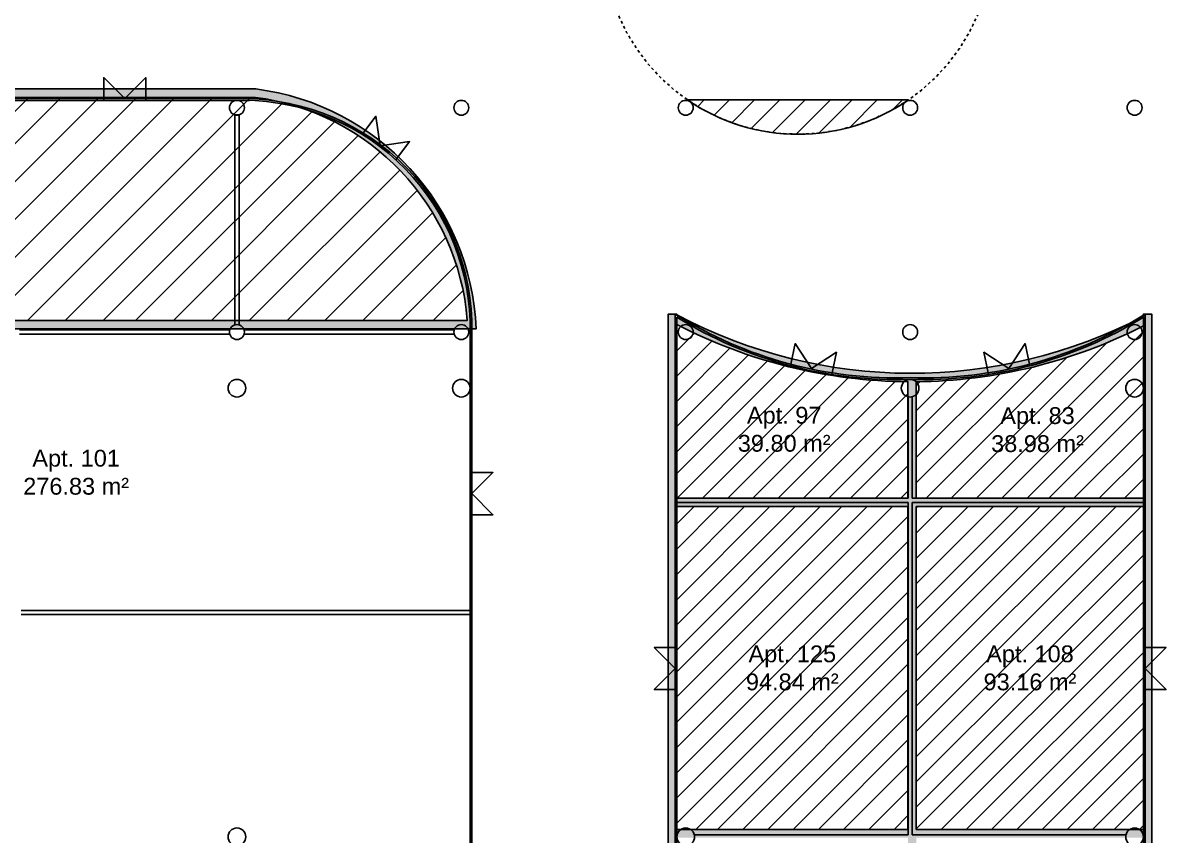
# Model space of a CAD drawing. Header units: metres. Extents: x 183920 to 188551, y 20757 to 23715.
# Drawn here: x 184427.74 to 184468.49, y 20891.42 to 20920.39 of the extents above; entities that cross this region are included whole.
import ezdxf

# ---------------------------------------------------------------- set-up
doc = ezdxf.new("R2010")
doc.units = ezdxf.units.M
for name, pattern in [('Commercial', [0]), ('Public', [0]), ('Residential', [0]), ('Style_10', [0]), ('Style_19', [0]), ('Style_21', [9.525e-07, 6.35e-07, -3.175e-07]), ('Wall Style 01', [0])]:
    doc.linetypes.add(name, pattern=pattern)
for name, color, linetype, true_color in [('COLON', 5, 'Continuous', 0x0000ff), ('GKL', 5, 'Continuous', 0x0000ff), ('Glass', 4, 'Continuous', 0x00ffff), ('Imported Drawing', 7, 'Continuous', 0x957bfc), ('WALL', 7, 'Continuous', 0x000000), ('Walls', 7, 'Continuous', 0x68db4c), ('Zoning', 7, 'Continuous', 0x47d2e2)]:
    doc.layers.add(name, color=color, linetype=linetype, true_color=true_color)
doc.styles.add('Zone text style', font='', dxfattribs={"height": 0.6})
doc.styles.get('Zone text style').set_extended_font_data('arial')
pattern_1 = [(45, (0, 0), (-3.535533905932737, 3.535533905932738), []), (45, (0.8999999999999999, 0), (-3.535533905932737, 3.535533905932738), []), (45, (1.8, 0), (-3.535533905932737, 3.535533905932738), []), (45, (2.7, 0), (-3.535533905932737, 3.535533905932738), []), (45, (3.6, 0), (-3.535533905932737, 3.535533905932738), []), (45, (4.5, 0), (-3.535533905932737, 3.535533905932738), []), (45, (5.4, 0), (-3.535533905932737, 3.535533905932738), []), (45, (6.3, 0), (-3.535533905932737, 3.535533905932738), [])]

# ---------------------------------------------------------------- blocks, each defined once
blk = doc.blocks.new('AC584E3954')
at = {"layer": 'Glass', "linetype": 'Style_19'}
for points in [[(-0.8850831972660963, -1.234254007406082), (-0.8850831972660963, -1.174254007406082)], [(0.6149168027339037, -1.234254007406082), (0.6149168027339037, -1.174254007406082)], [(0.6149168027339037, -1.234254007406082), (0.6149168027339037, -1.984254007406082), (-0.1350831972660962, -1.234254007406082), (-0.8850831972660963, -1.984254007406082), (-0.8850831972660963, -1.234254007406082)]]:
    blk.add_lwpolyline(points, dxfattribs=at)

msp = doc.modelspace()

# ---------------------------------------------------------------- hatches: boundary and pattern name
at = {"layer": 'Imported Drawing'}
h = msp.add_hatch(dxfattribs=at)
h.set_pattern_fill('PATTERN_4', color=256, scale=10, style=0, pattern_type=2)
h.set_pattern_definition(pattern_1)
edge = h.paths.add_edge_path(flags=0)
edge.add_line((184451.4325445782, 20917.63880964083), (184459.3023228591, 20917.63880964083))
edge.add_arc((184455.3674337186, 20923.36154259393), 6.945000000010412, 235.48800828547968, 304.51199171452026, ccw=False)
edge.add_line((184451.4325445782, 20917.63880964083), (184451.4325445782, 20917.63880964083))
h = msp.add_hatch(dxfattribs=at)
h.set_pattern_fill('PATTERN_3', color=256, scale=10, style=0, pattern_type=2)
h.set_pattern_definition(pattern_1)
edge = h.paths.add_edge_path(flags=0)
edge.add_line((184459.2862423303, 20903.4365423703), (184451.046242306, 20903.43654259391))
edge.add_line((184451.046242306, 20903.43654259391), (184451.0462423289, 20909.63502242165))
edge.add_arc((184459.4160754433, 20925.75363688046), 18.16215401416855, 242.5587250970955, 269.5904146187423)
edge.add_line((184459.2862423303, 20907.59194693164), (184459.2862423303, 20903.4365423703))
edge.add_line((184459.2862423303, 20903.4365423703), (184459.2862423303, 20903.4365423703))
h = msp.add_hatch(dxfattribs=at)
h.set_pattern_fill('PATTERN_3', color=256, scale=10, style=0, pattern_type=2)
h.set_pattern_definition(pattern_1)
edge = h.paths.add_edge_path(flags=0)
edge.add_line((184467.6802422205, 20903.43654214251), (184459.5862423303, 20903.43654236216))
edge.add_line((184459.5862423303, 20903.43654236216), (184459.5862423303, 20907.59228005711))
edge.add_arc((184459.4160754433, 20925.75363688047), 18.16215401418708, 270.536829887047, 297.0663040681014)
edge.add_line((184467.6802421906, 20909.58059182372), (184467.6802422205, 20903.43654214251))
edge.add_line((184467.6802422205, 20903.43654214251), (184467.6802422205, 20903.43654214251))
h = msp.add_hatch(dxfattribs=at)
h.set_pattern_fill('PATTERN_3', color=256, scale=10, style=0, pattern_type=2)
h.set_pattern_definition(pattern_1)
h.paths.add_polyline_path([(184451.0462423049, 20903.13654259391), (184459.2862423303, 20903.1365423703), (184459.2862423303, 20891.62703277728), (184451.0462422624, 20891.6270326435), (184451.0462423049, 20903.13654259391)], flags=0)
h = msp.add_hatch(dxfattribs=at)
h.set_pattern_fill('PATTERN_3', color=256, scale=10, style=0, pattern_type=2)
h.set_pattern_definition(pattern_1)
h.paths.add_polyline_path([(184459.5862423303, 20903.13654236216), (184467.6802422219, 20903.13654214251), (184467.6802422778, 20891.62703291356), (184459.5862423303, 20891.62703278215), (184459.5862423303, 20903.13654236216)], flags=0)
at = {"layer": 'Walls', "transparency": 33554483}
for points in [[(184387.4414293476, 20917.73240964083), (184387.441429348, 20918.03240964083), (184436.0433729214, 20918.03240964083), (184436.0241259191, 20917.73240964083), (184387.4414293476, 20917.73240964083)], [(184450.7462423049, 20903.13654260205), (184450.746242306, 20903.43654260205), (184451.046242306, 20903.43654259391), (184459.2862423303, 20903.4365423703), (184459.5862423303, 20903.43654236216), (184467.6802422205, 20903.43654214251), (184467.7424338303, 20903.43654214083), (184467.7424338221, 20903.13654214083), (184467.6802422219, 20903.13654214251), (184459.5862423303, 20903.13654236216), (184459.2862423303, 20903.1365423703), (184451.0462423049, 20903.13654259391), (184450.7462423049, 20903.13654260205)], [(184450.8813173254, 20891.62703264083), (184450.8813173303, 20891.32703264083), (184451.0462422612, 20891.3270326435), (184459.2862423303, 20891.32703277728), (184459.5862423303, 20891.32703278215), (184467.6802422792, 20891.32703291356), (184467.6802422778, 20891.62703291356), (184459.5862423303, 20891.62703278215), (184459.2862423303, 20891.62703277728), (184451.0462422624, 20891.6270326435), (184450.8813173254, 20891.62703264083)]]:
    msp.add_hatch(color=256, dxfattribs=at).paths.add_polyline_path(points, flags=0)
h = msp.add_hatch(color=256, dxfattribs=at)
edge = h.paths.add_edge_path(flags=0)
edge.add_arc((184434.902359219, 20909.10066416409), 8.704331709245576, 4.464652345621573, 82.59543916100199, ccw=False)
edge.add_arc((184434.902359219, 20909.10066416457), 8.704331709204531, 2.4861823040188256, 4.464652342512181, ccw=False)
edge.add_line((184443.5984976449, 20909.4782445941), (184443.8987708674, 20909.47824459371))
edge.add_arc((184434.9023592189, 20909.10066416413), 9.004331709218585, 2.403299975292752, 82.7200031060509)
edge.add_line((184436.0433729214, 20918.03240964083), (184436.0241259191, 20917.73240964083))
edge.add_line((184436.0241259191, 20917.73240964083), (184436.0241259191, 20917.73240964083))
h = msp.add_hatch(color=256, dxfattribs=at)
edge = h.paths.add_edge_path(flags=0)
edge.add_line((184407.4664298478, 20909.47824464102), (184407.4664298478, 20909.77824464102))
edge.add_line((184407.4664298478, 20909.77824464102), (184443.5802780516, 20909.77824459412))
edge.add_arc((184434.902359219, 20909.10066416457), 8.704331709204531, 2.4861823040188256, 4.464652342512181, ccw=False)
edge.add_line((184443.5984976449, 20909.4782445941), (184407.7664298477, 20909.47824464062))
edge.add_line((184407.7664298477, 20909.47824464062), (184407.4664298478, 20909.47824464102))
edge.add_line((184407.4664298478, 20909.47824464102), (184407.4664298478, 20909.47824464102))
h = msp.add_hatch(color=256, dxfattribs=at)
h.paths.add_polyline_path([(184450.7462421134, 20851.30526341443), (184450.7462423049, 20903.13654260205), (184451.0462423049, 20903.13654259391), (184451.0462422624, 20891.6270326435), (184450.8813173254, 20891.62703264083), (184450.8813173303, 20891.32703264083), (184451.0462422612, 20891.3270326435), (184451.0462422028, 20875.51114907376), (184451.0462422017, 20875.21114907376), (184451.0462421437, 20859.51240973091), (184451.0462421426, 20859.21240973091), (184451.0462421145, 20851.61154259333), (184450.9924337186, 20851.61154259391), (184450.9924337154, 20851.31154259391), (184451.0462421134, 20851.31154259334), (184451.0462421134, 20851.30526341332), (184450.7462421134, 20851.30526341443)], flags=0)
edge = h.paths.add_edge_path(flags=0)
edge.add_line((184450.746242306, 20903.43654260205), (184450.7462423303, 20910.00340964083))
edge.add_line((184450.7462423303, 20910.00340964083), (184451.0462423303, 20910.00340963972))
edge.add_line((184451.0462423303, 20910.00340963972), (184451.0462423302, 20909.97382573825))
edge.add_arc((184459.4160754426, 20925.75363688487), 17.86215401771464, 241.8623398263089, 242.0578938461602, ccw=False)
edge.add_line((184450.9924337186, 20910.00248434737), (184450.8509562398, 20909.73793922274))
edge.add_arc((184459.4160754431, 20925.75363688016), 18.16215401378652, 241.8623398177719, 242.5587250973429)
edge.add_line((184451.0462423289, 20909.63502242165), (184451.046242306, 20903.43654259391))
edge.add_line((184451.046242306, 20903.43654259391), (184450.746242306, 20903.43654260205))
edge.add_line((184450.746242306, 20903.43654260205), (184450.746242306, 20903.43654260205))
h = msp.add_hatch(color=256, dxfattribs=at)
edge = h.paths.add_edge_path(flags=0)
edge.add_arc((184459.4160754431, 20925.75363688016), 18.16215401378652, 241.8623398177719, 242.5587250973429)
edge.add_arc((184459.4160754433, 20925.75363688046), 18.16215401416855, 242.5587250970955, 269.5904146187423)
edge.add_arc((184459.4160754436, 20925.75363688154), 18.16215401524914, 269.5904146179929, 270.5368298863085)
edge.add_arc((184459.4160754433, 20925.75363688047), 18.16215401418708, 270.536829887047, 297.0663040681014)
edge.add_arc((184459.416075443, 20925.75363688067), 18.16215401450273, 297.0663040686881, 298.1342528447605)
edge.add_line((184467.9802421899, 20909.73742988966), (184467.9811946469, 20909.73793922274))
edge.add_line((184467.9811946469, 20909.73793922274), (184467.9802421899, 20909.73972019778))
edge.add_line((184467.9802421899, 20909.73972019778), (184467.839717168, 20910.00248434737))
edge.add_arc((184459.4160754424, 20925.75363687969), 17.86215401394562, 297.5591124798138, 298.1376601863344, ccw=False)
edge.add_arc((184459.4160754433, 20925.75363688049), 17.86215401420602, 242.05789383737078, 297.55911247587585, ccw=False)
edge.add_arc((184459.4160754426, 20925.75363688487), 17.86215401771464, 241.8623398263089, 242.0578938461602, ccw=False)
edge.add_line((184450.9924337186, 20910.00248434737), (184450.8509562398, 20909.73793922274))
edge.add_line((184450.8509562398, 20909.73793922274), (184450.8509562398, 20909.73793922274))
h = msp.add_hatch(color=256, dxfattribs=at)
edge = h.paths.add_edge_path(flags=0)
edge.add_line((184467.6802421886, 20910.00327686519), (184467.680242189, 20909.91823053815))
edge.add_arc((184459.4160754424, 20925.75363687969), 17.86215401394562, 297.5591124798138, 298.1376601863344)
edge.add_line((184467.839717168, 20910.00248434737), (184467.9802421899, 20909.73972019778))
edge.add_line((184467.9802421899, 20909.73972019778), (184467.9802421886, 20910.00327686665))
edge.add_line((184467.9802421886, 20910.00327686665), (184467.6802421886, 20910.00327686519))
edge.add_line((184467.6802421886, 20910.00327686519), (184467.6802421886, 20910.00327686519))
edge = h.paths.add_edge_path(flags=0)
edge.add_arc((184459.416075443, 20925.75363688067), 18.16215401450273, 297.0663040686881, 298.1342528447605)
edge.add_line((184467.9802421899, 20909.73742988966), (184467.980242472, 20851.61154241179))
edge.add_line((184467.980242472, 20851.61154241179), (184467.680242472, 20851.61154241501))
edge.add_line((184467.680242472, 20851.61154241501), (184467.6802424351, 20859.21240955269))
edge.add_line((184467.6802424351, 20859.21240955269), (184467.6802424336, 20859.51240955269))
edge.add_line((184467.6802424336, 20859.51240955269), (184467.6802423575, 20875.21114875531))
edge.add_line((184467.6802423575, 20875.21114875531), (184467.680242356, 20875.51114875531))
edge.add_line((184467.680242356, 20875.51114875531), (184467.6802422792, 20891.32703291356))
edge.add_line((184467.6802422792, 20891.32703291356), (184467.6802422778, 20891.62703291356))
edge.add_line((184467.6802422778, 20891.62703291356), (184467.6802422219, 20903.13654214251))
edge.add_line((184467.6802422219, 20903.13654214251), (184467.7424338221, 20903.13654214083))
edge.add_line((184467.7424338221, 20903.13654214083), (184467.7424338303, 20903.43654214083))
edge.add_line((184467.7424338303, 20903.43654214083), (184467.6802422205, 20903.43654214251))
edge.add_line((184467.6802422205, 20903.43654214251), (184467.6802421906, 20909.58059182372))
edge.add_line((184467.6802421906, 20909.58059182372), (184467.6802421906, 20909.58059182372))
h = msp.add_hatch(color=256, dxfattribs=at)
h.paths.add_polyline_path([(184459.2862423303, 20851.611542505), (184459.2862423303, 20859.21240964263), (184459.5862423303, 20859.21240963941), (184459.5862423303, 20851.61154250178), (184459.2862423303, 20851.611542505)], flags=0)
h.paths.add_polyline_path([(184459.2862423303, 20859.51240964263), (184459.2862423303, 20875.21114891601), (184459.5862423303, 20875.21114891027), (184459.5862423303, 20859.51240963941), (184459.2862423303, 20859.51240964263)], flags=0)
h.paths.add_polyline_path([(184459.2862423303, 20875.51114891601), (184459.2862423303, 20891.32703277728), (184459.5862423303, 20891.32703278215), (184459.5862423303, 20875.51114891027), (184459.2862423303, 20875.51114891601)], flags=0)
h.paths.add_polyline_path([(184459.2862423303, 20891.62703277728), (184459.2862423303, 20903.1365423703), (184459.5862423303, 20903.13654236216), (184459.5862423303, 20891.62703278215), (184459.2862423303, 20891.62703277728)], flags=0)
edge = h.paths.add_edge_path(flags=0)
edge.add_line((184459.2862423303, 20903.4365423703), (184459.2862423303, 20907.59194693164))
edge.add_arc((184459.4160754436, 20925.75363688154), 18.16215401524914, 269.5904146179929, 270.5368298863085)
edge.add_line((184459.5862423303, 20907.59228005711), (184459.5862423303, 20903.43654236216))
edge.add_line((184459.5862423303, 20903.43654236216), (184459.2862423303, 20903.4365423703))
edge.add_line((184459.2862423303, 20903.4365423703), (184459.2862423303, 20903.4365423703))
at = {"layer": 'Zoning'}
h = msp.add_hatch(dxfattribs=at)
h.set_pattern_fill('PATTERN_2', color=256, scale=15, style=0, pattern_type=2)
h.set_pattern_definition([(45, (0, 0), (-5.303300858899106, 5.303300858899107), []), (45, (1.35, 0), (-5.303300858899106, 5.303300858899107), []), (45, (2.7, 0), (-5.303300858899106, 5.303300858899107), []), (45, (4.050000000000001, 0), (-5.303300858899106, 5.303300858899107), []), (45, (5.399999999999999, 0), (-5.303300858899106, 5.303300858899107), []), (45, (6.75, 0), (-5.303300858899106, 5.303300858899107), []), (45, (8.100000000000001, 0), (-5.303300858899106, 5.303300858899107), []), (45, (9.45, 0), (-5.303300858899106, 5.303300858899107), [])])
edge = h.paths.add_edge_path(flags=0)
edge.add_line((184407.4664298478, 20905.27503114083), (184387.4414293307, 20905.27503114083))
edge.add_line((184387.4414293307, 20905.27503114083), (184387.4414293476, 20917.73240964083))
edge.add_line((184387.4414293476, 20917.73240964083), (184436.0241259191, 20917.73240964083))
edge.add_arc((184434.902359219, 20909.10066416409), 8.704331709245576, 4.464652345621573, 82.59543916100199, ccw=False)
edge.add_line((184443.5802780516, 20909.77824459412), (184407.4664298478, 20909.77824464102))
edge.add_line((184407.4664298478, 20909.77824464102), (184407.4664298478, 20905.27503114083))
edge.add_line((184407.4664298478, 20905.27503114083), (184407.4664298478, 20905.27503114083))

# ---------------------------------------------------------------- linework, layer by layer
at = {"layer": 'COLON', "linetype": 'Style_19'}
for points in [[(184435.1024337187, 20917.36154259391, 0.9999999999999999), (184435.6324337187, 20917.36154259391, 0.9999999999999999), (184435.1024337187, 20917.36154259391)], [(184443.1024337187, 20917.36154259391, 0.9999999999999999), (184443.6324337187, 20917.36154259391, 0.9999999999999999), (184443.1024337187, 20917.36154259391)], [(184451.1024337187, 20917.36154259391, 0.9999999999999999), (184451.6324337187, 20917.36154259391, 0.9999999999999999), (184451.1024337187, 20917.36154259391)], [(184459.1024337187, 20917.36154259391, 0.9999999999999999), (184459.6324337187, 20917.36154259391, 0.9999999999999999), (184459.1024337187, 20917.36154259391)], [(184467.1024337187, 20917.36154259391, 0.9999999999999999), (184467.6324337187, 20917.36154259391, 0.9999999999999999), (184467.1024337187, 20917.36154259391)], [(184435.1024337187, 20909.36154259391, 0.9999999999999999), (184435.6324337187, 20909.36154259391, 0.9999999999999999), (184435.1024337187, 20909.36154259391)], [(184443.1024337187, 20909.36154259391, 0.9999999999999999), (184443.6324337187, 20909.36154259391, 0.9999999999999999), (184443.1024337187, 20909.36154259391)], [(184451.1024337187, 20909.36154259391, 0.9999999999999999), (184451.6324337187, 20909.36154259391, 0.9999999999999999), (184451.1024337187, 20909.36154259391)], [(184459.1024337187, 20909.36154259391, 0.9999999999999999), (184459.6324337187, 20909.36154259391, 0.9999999999999999), (184459.1024337187, 20909.36154259391)], [(184467.1024337187, 20909.36154259391, 0.9999999999999999), (184467.6324337187, 20909.36154259391, 0.9999999999999999), (184467.1024337187, 20909.36154259391)]]:
    msp.add_lwpolyline(points, format="xyb", close=True, dxfattribs=at)
at = {"layer": 'COLON', "linetype": 'Style_10'}
for points in [[(184435.0524337187, 20907.36154259391, 0.9999999999999999), (184435.6824337186, 20907.36154259391, 0.9999999999999999), (184435.0524337187, 20907.36154259391)], [(184443.0524337187, 20907.36154259391, 0.9999999999999999), (184443.6824337186, 20907.36154259391, 0.9999999999999999), (184443.0524337187, 20907.36154259391)], [(184459.0524337187, 20907.36154259391, 0.9999999999999999), (184459.6824337186, 20907.36154259391, 0.9999999999999999), (184459.0524337187, 20907.36154259391)], [(184467.0524337187, 20907.36154259391, 0.9999999999999999), (184467.6824337186, 20907.36154259391, 0.9999999999999999), (184467.0524337187, 20907.36154259391)], [(184435.0524337187, 20891.36154259391, 0.9999999999999999), (184435.6824337186, 20891.36154259391, 0.9999999999999999), (184435.0524337187, 20891.36154259391)], [(184451.0524337187, 20891.36154259391, 0.9999999999999999), (184451.6824337186, 20891.36154259391, 0.9999999999999999), (184451.0524337187, 20891.36154259391)], [(184467.0524337187, 20891.36154259391, 0.9999999999999999), (184467.6824337186, 20891.36154259391, 0.9999999999999999), (184467.0524337187, 20891.36154259391)]]:
    msp.add_lwpolyline(points, format="xyb", close=True, dxfattribs=at)
at = {"layer": 'GKL', "linetype": 'Style_19'}
for points in [[(184435.2924337187, 20909.61570789446), (184435.2924337187, 20917.10737729337)], [(184435.2924337187, 20917.10737729337), (184435.4424337187, 20917.10737729337)], [(184435.4424337187, 20909.61570789446), (184435.4424337187, 20917.10737729337)], [(184427.6215990192, 20909.43654259391), (184435.1132684181, 20909.43654259391)], [(184427.6215990192, 20909.28654259391), (184435.1132684181, 20909.28654259391)], [(184435.6215990192, 20909.43654259391), (184443.1132684181, 20909.43654259391)], [(184435.6215990192, 20909.28654259391), (184443.1132684181, 20909.28654259391)], [(184459.2924337187, 20903.43654259391), (184459.2924337187, 20907.0556014231)], [(184459.4424337187, 20903.43654259391), (184459.4424337187, 20907.0556014231)], [(184451.0524337187, 20903.43654259391), (184459.2924337187, 20903.43654259391)], [(184451.0524337187, 20903.28654259391), (184459.2924337187, 20903.28654259391)], [(184459.2924337187, 20891.43654259391), (184459.2924337187, 20903.28654259391)], [(184459.4424337187, 20903.43654259391), (184467.6824337186, 20903.43654259391)], [(184459.4424337187, 20891.43654259391), (184459.4424337187, 20903.28654259391)], [(184459.4424337187, 20903.28654259391), (184467.6824337186, 20903.28654259391)], [(184427.6733749069, 20899.43654252286), (184443.6824337186, 20899.43654252286)], [(184427.6733748721, 20899.28654252286), (184443.6824337186, 20899.28654252286)], [(184451.6733748895, 20891.43654259391), (184459.2924337187, 20891.43654259391)], [(184459.4424337187, 20891.43654259391), (184467.0614925478, 20891.43654259391)]]:
    msp.add_lwpolyline(points, dxfattribs=at)
at = {"layer": 'Glass', "linetype": 'Style_19'}
for points in [[(184411.1174337186, 20917.68654259391), (184435.8160968943, 20917.68654259391)], [(184411.1174337186, 20917.62654259391), (184435.8152613461, 20917.62654259391)], [(184450.9924337186, 20910.00248434737), (184450.9924337186, 20851.55154259391)], [(184451.0524337187, 20909.89442308874), (184451.0524337187, 20851.55154259391)], [(184467.6824337186, 20909.89442308874), (184467.6824337186, 20851.55154259391)], [(184467.7424337186, 20910.00248434737), (184467.7424337186, 20851.55154259391)], [(184443.6824337186, 20909.36154259391), (184443.6824337186, 20843.62654259391)], [(184443.7424337186, 20909.36154259391), (184443.7424337186, 20843.68654259391)]]:
    msp.add_lwpolyline(points, dxfattribs=at)
for points in [[(184435.6174824711, 20917.62962412011, -0.4170391774760223), (184443.681959928, 20909.36154259391)], [(184435.6176774808, 20917.6896238032, -0.4170118899883787), (184443.7419631419, 20909.36154259391)], [(184459.3674337186, 20907.73671903292, -0.1493466610159291), (184450.9924337186, 20910.00248434737)], [(184459.3674337186, 20907.67668787075, -0.1474575740227498), (184451.0524337187, 20909.89442308874)], [(184459.3674337186, 20907.73671903292, 0.1493466610159291), (184467.7424337186, 20910.00248434737)], [(184459.3674337186, 20907.67668787075, 0.1474575740227498), (184467.6824337186, 20909.89442308874)]]:
    msp.add_lwpolyline(points, format="xyb", dxfattribs=at)
at = {"layer": 'Imported Drawing', "linetype": 'Public'}
msp.add_lwpolyline([(184451.4325445782, 20917.63880964083), (184459.3023228591, 20917.63880964083, -0.3106229942655427), (184451.4325445782, 20917.63880964083)], format="xyb", close=True, dxfattribs=at)
at = {"layer": 'Imported Drawing', "linetype": 'Residential'}
for points in [[(184459.2862423303, 20903.4365423703), (184451.046242306, 20903.43654259391), (184451.0462423289, 20909.63502242165, 0.1184980105465982), (184459.2862423303, 20907.59194693164), (184459.2862423303, 20903.4365423703)], [(184467.6802422205, 20903.43654214251), (184459.5862423303, 20903.43654236216), (184459.5862423303, 20907.59228005711, 0.1162764858979668), (184467.6802421906, 20909.58059182372), (184467.6802422205, 20903.43654214251)]]:
    msp.add_lwpolyline(points, format="xyb", close=True, dxfattribs=at)
for points in [[(184451.0462423049, 20903.13654259391), (184459.2862423303, 20903.1365423703), (184459.2862423303, 20891.62703277728), (184451.0462422624, 20891.6270326435), (184451.0462423049, 20903.13654259391)], [(184459.5862423303, 20903.13654236216), (184467.6802422219, 20903.13654214251), (184467.6802422778, 20891.62703291356), (184459.5862423303, 20891.62703278215), (184459.5862423303, 20903.13654236216)]]:
    msp.add_lwpolyline(points, close=True, dxfattribs=at)
at = {"layer": 'WALL', "linetype": 'Style_21'}
msp.add_lwpolyline([(184462.3124337186, 20923.36154259391, 1), (184448.4224337187, 20923.36154259391, 1), (184462.3124337186, 20923.36154259391)], format="xyb", close=True, dxfattribs=at)
at = {"layer": 'Walls', "linetype": 'Wall Style 01'}
for points in [[(184387.441429348, 20918.03240964083), (184436.0433729214, 20918.03240964083)], [(184387.4414293476, 20917.73240964083), (184436.0241259191, 20917.73240964083)], [(184407.4664298478, 20909.47824464102), (184407.4664298478, 20909.77824464102), (184443.5802780516, 20909.77824459412)], [(184450.746242306, 20903.43654260205), (184450.7462423303, 20910.00340964083), (184451.0462423303, 20910.00340963972), (184451.0462423302, 20909.97382573825)], [(184451.046242306, 20903.43654259391), (184451.0462423289, 20909.63502242165)], [(184467.680242189, 20909.91823053815), (184467.6802421886, 20910.00327686519), (184467.9802421886, 20910.00327686665), (184467.9802421899, 20909.73972019778)], [(184467.9802421899, 20909.73742988966), (184467.9811946469, 20909.73793922274), (184467.9802421899, 20909.73972019778)], [(184467.9802421899, 20909.73742988966), (184467.980242472, 20851.61154241179)], [(184407.7664298477, 20909.47824464062), (184443.5984976449, 20909.4782445941)], [(184467.6802421906, 20909.58059182372), (184467.6802422205, 20903.43654214251)], [(184459.2862423303, 20903.4365423703), (184459.2862423303, 20907.59194693164)], [(184459.5862423303, 20903.43654236216), (184459.5862423303, 20907.59228005711)], [(184450.7462423049, 20903.13654260205), (184450.7462421134, 20851.30526341443), (184451.0462421134, 20851.30526341332), (184451.0462421134, 20851.31154259334)], [(184450.7462423049, 20903.13654260205), (184450.746242306, 20903.43654260205)], [(184451.046242306, 20903.43654259391), (184459.2862423303, 20903.4365423703)], [(184451.0462423049, 20903.13654259391), (184459.2862423303, 20903.1365423703)], [(184451.0462422624, 20891.6270326435), (184451.0462423049, 20903.13654259391)], [(184459.2862423303, 20891.62703277728), (184459.2862423303, 20903.1365423703)], [(184459.5862423303, 20903.43654236216), (184467.6802422205, 20903.43654214251)], [(184459.5862423303, 20891.62703278215), (184459.5862423303, 20903.13654236216)], [(184459.5862423303, 20903.13654236216), (184467.6802422219, 20903.13654214251)], [(184467.6802422219, 20903.13654214251), (184467.6802422778, 20891.62703291356)], [(184451.0462422624, 20891.6270326435), (184459.2862423303, 20891.62703277728)], [(184459.5862423303, 20891.62703278215), (184467.6802422778, 20891.62703291356)]]:
    msp.add_lwpolyline(points, dxfattribs=at)
for points in [[(184436.0433729214, 20918.03240964083, -0.3655359642389216), (184443.8987708674, 20909.47824459371), (184443.5984976449, 20909.4782445941)], [(184436.0241259191, 20917.73240964083, -0.3547609289337182), (184443.5802780516, 20909.77824459412)], [(184451.0462423302, 20909.97382573825, 0.2470176173637431), (184467.680242189, 20909.91823053815)], [(184451.0462423289, 20909.63502242165, 0.1184980105465982), (184459.2862423303, 20907.59194693164)], [(184459.5862423303, 20907.59228005711, 0.1162764858979668), (184467.6802421906, 20909.58059182372)]]:
    msp.add_lwpolyline(points, format="xyb", dxfattribs=at)
at = {"layer": 'Zoning', "linetype": 'Commercial'}
msp.add_lwpolyline([(184407.4664298478, 20905.27503114083), (184387.4414293307, 20905.27503114083), (184387.4414293476, 20917.73240964083), (184436.0241259191, 20917.73240964083, -0.3547609289337182), (184443.5802780516, 20909.77824459412), (184407.4664298478, 20909.77824464102), (184407.4664298478, 20905.27503114083)], format="xyb", close=True, dxfattribs=at)

# ---------------------------------------------------------------- block references
at = {"layer": 'Glass'}
for p, rotation in [((184431.2323505214, 20916.4522885865), 180), ((184439.6184599946, 20915.10409267393), 142.9143669513377), ((184455.4645525028, 20906.88245991494), 168.2044917150134), ((184442.5081797113, 20903.73498975074), 90), ((184452.226687726, 20897.22645939665), 270)]:
    msp.add_blockref('AC584E3954', p, dxfattribs=dict(at, rotation=rotation))
at = {"layer": 'Glass', "xscale": -1}
for p, rotation in [((184463.2703149345, 20906.88245991494), 191.7955082849865), ((184466.5081797113, 20897.22645939665), 90)]:
    msp.add_blockref('AC584E3954', p, dxfattribs=dict(at, rotation=rotation))

# ---------------------------------------------------------------- texts
at = {"layer": 'Imported Drawing', "char_height": 0.6, "width": 5.263461538461538, "attachment_point": 5, "style": 'Zone text style'}
for s, insert in [('Apt. 97\\P39.80 m²', (184454.8769210485, 20905.89193114178)), ('Apt. 83\\P38.98 m²', (184463.9077928481, 20905.87957532792)), ('Apt. 101\\P276.83 m²', (184429.6360100093, 20904.35995956427)), ('Apt. 125\\P94.84 m²', (184455.1662423303, 20897.38240964083)), ('Apt. 108\\P93.16 m²', (184463.6382423303, 20897.38240964083))]:
    msp.add_mtext(s, dxfattribs=dict(at, insert=insert))

doc.saveas('drawing.dxf')
